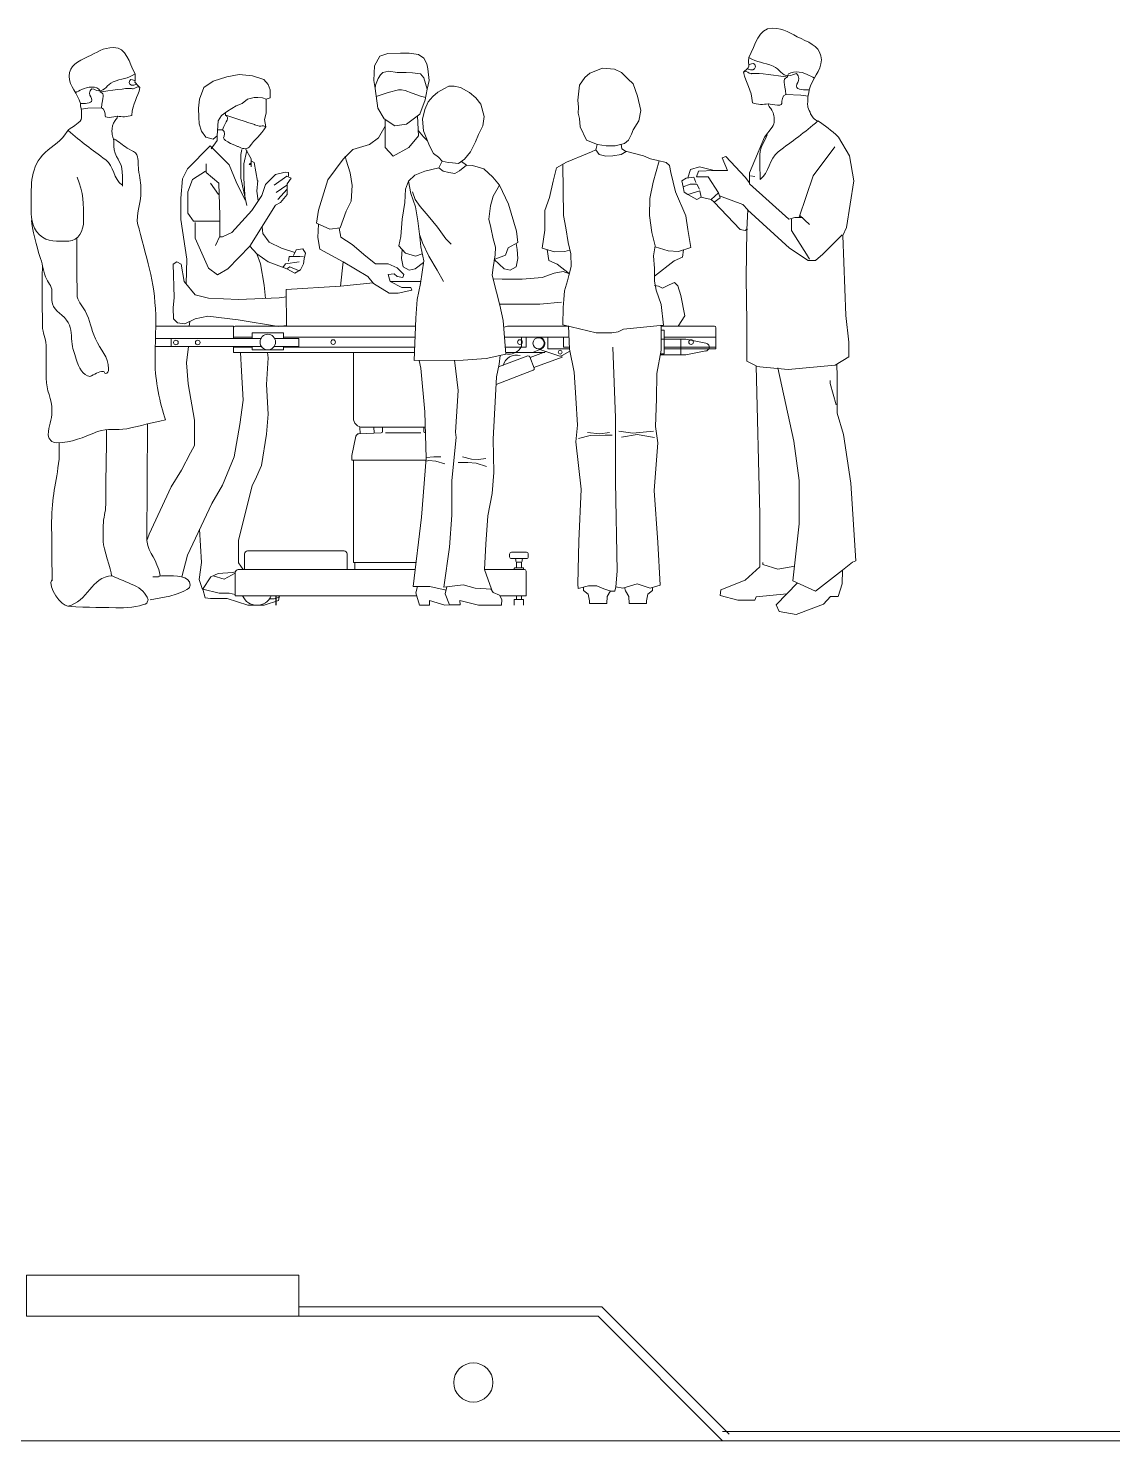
# Model space of a CAD drawing. Header units: metres. Extents: x 250.9 to 296.3, y -151.6 to -124.3.
# Drawn here: x 282.42 to 285.927, y -144.785 to -140.247 of the extents above; entities that cross this region are included whole.
import ezdxf

# ---------------------------------------------------------------- set-up
doc = ezdxf.new("R2010")
doc.units = ezdxf.units.M
doc.header["$MEASUREMENT"] = 0
doc.layers.add('A. muebles', color=152, linetype='Continuous', lineweight=15)
doc.layers.add('VISTAS LEJANAS', color=133, linetype='Continuous')

# ---------------------------------------------------------------- blocks, each defined once
blk = doc.blocks.new('CIRUJANO')
at = {"lineweight": 0}
for p, q in [((-0.0331, 1.6705), (0.0156, 1.6692)), ((0.0156, 1.6692), (0.0388, 1.6658))]:
    blk.add_line(p, q, dxfattribs=at)
at = {"linetype": 'Continuous'}
for points in [[(0.022, 1.2759), (-0.0042, 1.2759), (-0.0232, 1.27), (-0.1491, 1.384), (-0.1491, 1.4196), (-0.1016, 1.5337), (-0.0764, 1.5663)], [(0.136, 1.5337), (0.136, 1.5337), (0.136, 1.5337), (0.136, 1.5337), (0.1716, 1.4743), (0.1859, 1.3935), (0.1621, 1.2438), (0.1503, 1.2177), (0.1598, 0.9611), (0.1693, 0.8755), (0.1693, 0.828), (0.1252, 0.8016), (-0.0256, 0.7876), (-0.1277, 0.7971)], [(0.1241, 1.5028), (0.0552, 1.4101), (0.0101, 1.2771)], [(-0.2489, 1.3555), (-0.2822, 1.4066), (-0.3202, 1.4066), (-0.3131, 1.4244), (-0.2632, 1.4268), (-0.2204, 1.4268), (-0.237, 1.4672), (-0.2251, 1.4719), (-0.1634, 1.4054), (-0.1491, 1.3876)], [(-0.1467, 1.4101), (-0.1325, 1.4078)], [(-0.3218, 1.3883), (-0.3281, 1.405), (-0.3533, 1.4022), (-0.3671, 1.3931), (-0.3623, 1.374), (-0.36, 1.3574), (-0.3477, 1.3498), (-0.3184, 1.3336), (-0.3053, 1.3408), (-0.3092, 1.3617), (-0.3477, 1.3498)], [(-0.3101, 1.3669), (-0.319, 1.3824), (-0.3407, 1.3824), (-0.3623, 1.374)], [(-0.2727, 1.3341), (-0.3057, 1.3406)], [(-0.2489, 1.3555), (-0.2442, 1.3389), (-0.2632, 1.3246), (-0.2727, 1.3341), (-0.2489, 1.3555)], [(-0.2632, 1.3246), (-0.18, 1.2367), (-0.1634, 1.2343), (-0.1562, 1.2391)], [(-0.246, 1.3452), (-0.1705, 1.3175), (-0.1551, 1.3009), (-0.158, 1.2367), (-0.1607, 1.0823), (-0.1585, 0.9397), (-0.1585, 0.8138), (-0.1277, 0.7995), (-0.1159, 0.3219), (-0.1159, 0.1654), (-0.1159, 0.1536), (-0.1634, 0.1108), (-0.2418, 0.0799), (-0.2442, 0.0609), (-0.1871, 0.0466), (-0.1325, 0.0466), (-0.1281, 0.0575)], [(-0.1562, 1.3009), (-0.0208, 1.1773), (0.0386, 1.1381), (0.0623, 1.1381), (0.0861, 1.1583), (0.1479, 1.2201)], [(0.0125, 1.2818), (0.0433, 1.2533)], [(-0.0149, 1.27), (-0.0149, 1.2343), (0.0338, 1.1583), (0.0433, 1.1416)], [(-0.0588, 0.7924), (-0.0066, 0.5572), (0.0101, 0.4312), (0.0101, 0.2912), (-0.0103, 0.1088), (0.0623, 0.0752)], [(0.1313, 0.8052), (0.1324, 0.7639), (0.1324, 0.6475), (0.1526, 0.5785), (0.1764, 0.4217), (0.1918, 0.1726), (0.1818, 0.1687), (0.1497, 0.1426)], [(0.1289, 0.6736), (0.1099, 0.7425), (0.1099, 0.752)], [(-0.0035, 0.1554), (-0.0588, 0.1464), (-0.1063, 0.1607), (-0.1063, 0.1678)], [(0.1112, 0.0585), (0.1349, 0.0585), (0.148, 0.0989), (0.1497, 0.1426), (0.0623, 0.0752)], [(0.0048, 0.1018), (-0.0642, 0.0309), (-0.0546, 0.0095), (0, 0), (0.0879, 0.0333), (0.1112, 0.0585)], [(-0.0297, 0.0663), (-0.1281, 0.0575)]]:
    blk.add_lwpolyline(points, dxfattribs=at)
blk.add_lwpolyline([(-0.348, 1.4028), (-0.3389, 1.43), (-0.3097, 1.4384), (-0.2632, 1.4268)])
at = {"lineweight": 0}
for points, knots in [([(0.0163, 1.8504), (-0.0185, 1.8657), (-0.0375, 1.8838), (-0.0756, 1.8838), (-0.0756, 1.8838), (-0.1225, 1.8838), (-0.1294, 1.8309), (-0.1517, 1.79)], [0.2, 0.2, 0.2, 0.2, 0.3, 0.3, 0.3, 0.3, 0.4, 0.4, 0.4, 0.4]), ([(0.0419, 1.6854), (0.0507, 1.7221), (0.0813, 1.745), (0.0813, 1.7826), (0.0813, 1.7826), (0.0813, 1.8193), (0.0497, 1.8355), (0.0163, 1.8504)], [0, 0, 0, 0, 0.1, 0.1, 0.1, 0.1, 0.2, 0.2, 0.2, 0.2]), ([(-0.1517, 1.79), (-0.1525, 1.7833), (-0.1526, 1.7805), (-0.1526, 1.7753), (-0.1526, 1.7753), (-0.1526, 1.77), (-0.1512, 1.767), (-0.1512, 1.7616), (-0.1512, 1.7616), (-0.1512, 1.7571), (-0.1674, 1.745), (-0.1689, 1.7423)], [0, 0, 0, 0, 0.333333, 0.333333, 0.333333, 0.333333, 0.666667, 0.666667, 0.666667, 0.666667, 1, 1, 1, 1]), ([(-0.0737, 1.7622), (-0.0524, 1.7529), (-0.0468, 1.7306), (-0.0236, 1.7306), (-0.0236, 1.7306), (-0.0134, 1.7306), (-0.0087, 1.7362), (0.0015, 1.738)], [0.5, 0.5, 0.5, 0.5, 0.6, 0.6, 0.6, 0.6, 0.7, 0.7, 0.7, 0.7]), ([(0.0015, 1.738), (0.0052, 1.7334), (0.0089, 1.7287), (0.0089, 1.7223), (0.0089, 1.7223), (0.0089, 1.712), (0.0015, 1.7074), (0.0015, 1.6972), (0.0015, 1.6972), (0.0015, 1.6851), (0.0298, 1.6854), (0.0419, 1.6854)], [0.7, 0.7, 0.7, 0.7, 0.8, 0.8, 0.8, 0.8, 0.9, 0.9, 0.9, 0.9, 1, 1, 1, 1]), ([(0.0419, 1.6854), (0.0409, 1.6728), (0.0375, 1.6647), (0.0375, 1.6504), (0.0375, 1.6504), (0.0375, 1.6394), (0.0352, 1.6305), (0.0449, 1.6139), (0.0449, 1.6139), (0.0507, 1.5998), (0.0511, 1.5988), (0.0684, 1.5847)], [0, 0, 0, 0, 0.3333333, 0.3333333, 0.3333333, 0.3333333, 0.6666667, 0.6666667, 0.6666667, 0.6666667, 0.9757742, 0.9757742, 0.9757742, 0.9757742]), ([(-0.0901, 1.6413), (-0.0901, 1.6413), (-0.0457, 1.6302), (-0.0457, 1.6422), (-0.0457, 1.6422), (-0.0457, 1.6488), (-0.0454, 1.6685), (-0.0331, 1.6705)], [0.5, 0.5, 0.5, 0.5, 0.625, 0.625, 0.625, 0.625, 0.75, 0.75, 0.75, 0.75]), ([(-0.0813, 1.6257), (-0.0723, 1.6126), (-0.07, 1.6025), (-0.07, 1.5866), (-0.07, 1.5866), (-0.07, 1.5787), (-0.0708, 1.5741), (-0.0764, 1.5663)], [0.25, 0.25, 0.25, 0.25, 0.5, 0.5, 0.5, 0.5, 0.75, 0.75, 0.75, 0.75]), ([(-0.0928, 1.541), (-0.1001, 1.5199), (-0.1162, 1.5048), (-0.1162, 1.4785), (-0.1162, 1.4785), (-0.1162, 1.4611), (-0.1164, 1.451), (-0.1153, 1.398)], [0.4097258, 0.4097258, 0.4097258, 0.4097258, 0.6666667, 0.6666667, 0.6666667, 0.6666667, 1, 1, 1, 1])]:
    blk.add_open_spline(points, degree=3, knots=knots, dxfattribs=at)
for points in [[(-0.1517, 1.79), (-0.1253, 1.7724), (-0.103, 1.7752), (-0.0737, 1.7622)], [(-0.1302, 1.7601), (-0.1327, 1.7724), (-0.1377, 1.7734), (-0.1515, 1.7658)], [(-0.1446, 1.7377), (-0.1559, 1.7385), (-0.1532, 1.7483), (-0.169, 1.7424)], [(-0.169, 1.7424), (-0.1614, 1.7065), (-0.1429, 1.6883), (-0.14, 1.6438)], [(-0.157, 1.7537), (-0.1416, 1.7474), (-0.1335, 1.749), (-0.1302, 1.7601)], [(-0.1261, 1.7388), (-0.1357, 1.7388), (-0.1448, 1.7377), (-0.1446, 1.7377)], [(-0.028, 1.7268), (-0.028, 1.7268), (-0.1141, 1.7388), (-0.1261, 1.7388)], [(-0.0331, 1.6705), (-0.0356, 1.71), (-0.047, 1.7175), (-0.028, 1.7268)], [(-0.14, 1.6438), (-0.1244, 1.6382), (-0.1045, 1.638), (-0.0901, 1.6413)], [(-0.0901, 1.6413), (-0.0881, 1.6332), (-0.0847, 1.6308), (-0.0813, 1.6257)], [(0.0703, 1.5864), (0.0272, 1.548), (-0.011, 1.522), (-0.0579, 1.4863)], [(0.0703, 1.5864), (0.0924, 1.571), (0.1136, 1.5576), (0.136, 1.5333)], [(-0.0579, 1.4863), (-0.0863, 1.4645), (-0.0855, 1.419), (-0.1153, 1.398)]]:
    blk.add_open_spline(points, degree=3, dxfattribs=at)
blk.add_spline([(-0.028, 1.7268), (-0.0275, 1.7308), (0.0007, 1.7437), (0.036, 1.7351), (0.0598, 1.7237)], degree=3, dxfattribs=at)
blk = doc.blocks.new('medico v')
at = {"lineweight": 0}
for p, q in [((-0.1413, 0.6541), (-0.097, 0.6529)), ((-0.097, 0.6529), (-0.076, 0.6499))]:
    blk.add_line(p, q, dxfattribs=at)
for points, knots in [([(-0.0964, 0.8176), (-0.128, 0.8315), (-0.1453, 0.848), (-0.1799, 0.848), (-0.1799, 0.848), (-0.2225, 0.848), (-0.2289, 0.7999), (-0.2491, 0.7628)], [0.2, 0.2, 0.2, 0.2, 0.3, 0.3, 0.3, 0.3, 0.4, 0.4, 0.4, 0.4]), ([(-0.0732, 0.6677), (-0.0651, 0.701), (-0.0373, 0.7218), (-0.0373, 0.756), (-0.0373, 0.756), (-0.0373, 0.7893), (-0.066, 0.8041), (-0.0964, 0.8176)], [0, 0, 0, 0, 0.1, 0.1, 0.1, 0.1, 0.2, 0.2, 0.2, 0.2]), ([(-0.2491, 0.7628), (-0.2498, 0.7566), (-0.2499, 0.7541), (-0.2499, 0.7494), (-0.2499, 0.7494), (-0.2499, 0.7446), (-0.2487, 0.7418), (-0.2487, 0.737), (-0.2487, 0.737), (-0.2487, 0.7329), (-0.2633, 0.7218), (-0.2648, 0.7194)], [0, 0, 0, 0, 0.333333, 0.333333, 0.333333, 0.333333, 0.666667, 0.666667, 0.666667, 0.666667, 1, 1, 1, 1]), ([(-0.1782, 0.7374), (-0.1588, 0.729), (-0.1538, 0.7087), (-0.1327, 0.7087), (-0.1327, 0.7087), (-0.1234, 0.7087), (-0.1192, 0.7138), (-0.1099, 0.7155)], [0.5, 0.5, 0.5, 0.5, 0.6, 0.6, 0.6, 0.6, 0.7, 0.7, 0.7, 0.7]), ([(-0.1099, 0.7155), (-0.1065, 0.7113), (-0.1031, 0.7071), (-0.1031, 0.7012), (-0.1031, 0.7012), (-0.1031, 0.6919), (-0.1099, 0.6877), (-0.1099, 0.6784), (-0.1099, 0.6784), (-0.1099, 0.6674), (-0.0841, 0.6677), (-0.0732, 0.6677)], [0.7, 0.7, 0.7, 0.7, 0.8, 0.8, 0.8, 0.8, 0.9, 0.9, 0.9, 0.9, 1, 1, 1, 1]), ([(-0.1931, 0.6276), (-0.1931, 0.6276), (-0.1527, 0.6175), (-0.1527, 0.6284), (-0.1527, 0.6284), (-0.1527, 0.6344), (-0.1525, 0.6523), (-0.1413, 0.6541)], [0.5, 0.5, 0.5, 0.5, 0.625, 0.625, 0.625, 0.625, 0.75, 0.75, 0.75, 0.75]), ([(-0.0732, 0.6677), (-0.0741, 0.6562), (-0.0771, 0.6489), (-0.0771, 0.6358), (-0.0771, 0.6358), (-0.0771, 0.6258), (-0.0792, 0.6178), (-0.0722, 0.6107), (-0.0722, 0.6107), (-0.057, 0.5955), (-0.0443, 0.5927), (-0.0306, 0.5783)], [0, 0, 0, 0, 0.333333, 0.333333, 0.333333, 0.333333, 0.666667, 0.666667, 0.666667, 0.666667, 1, 1, 1, 1]), ([(-0.1851, 0.6133), (-0.1769, 0.6015), (-0.1748, 0.5922), (-0.1748, 0.5778), (-0.1748, 0.5778), (-0.1748, 0.5707), (-0.1756, 0.5665), (-0.1779, 0.5597)], [0.25, 0.25, 0.25, 0.25, 0.5, 0.5, 0.5, 0.5, 0.75, 0.75, 0.75, 0.75]), ([(-0.1811, 0.5515), (-0.1811, 0.5434), (-0.1811, 0.5387), (-0.1811, 0.5306), (-0.1811, 0.5306), (-0.1811, 0.4965), (-0.2081, 0.4812), (-0.2081, 0.4471), (-0.2081, 0.4471), (-0.2081, 0.4297), (-0.2084, 0.4196), (-0.2084, 0.4021)], [0, 0, 0, 0, 0.333333, 0.333333, 0.333333, 0.333333, 0.666667, 0.666667, 0.666667, 0.666667, 1, 1, 1, 1]), ([(0.0398, 0.5104), (0.0886, 0.4636), (0.0846, 0.4095), (0.0846, 0.3415), (0.0846, 0.3415), (0.0846, 0.3032), (0.0853, 0.2736), (0.0582, 0.2465), (0.0582, 0.2465), (0.0318, 0.2201), (0.0015, 0.2261), (-0.0361, 0.2261), (-0.0361, 0.2261), (-0.0678, 0.2261), (-0.0836, 0.2597), (-0.0836, 0.2914), (-0.0836, 0.2914), (-0.0836, 0.3461), (-0.0843, 0.3811), (-0.0625, 0.4312)], [0.1666667, 0.1666667, 0.1666667, 0.1666667, 0.3333333, 0.3333333, 0.3333333, 0.3333333, 0.5, 0.5, 0.5, 0.5, 0.6666667, 0.6666667, 0.6666667, 0.6666667, 0.8333333, 0.8333333, 0.8333333, 0.8333333, 1, 1, 1, 1]), ([(-0.2627, 0.265), (-0.2597, 0.2751), (-0.2559, 0.2805), (-0.2559, 0.2911), (-0.2559, 0.2911), (-0.2559, 0.3287), (-0.2679, 0.3494), (-0.2679, 0.3871), (-0.2679, 0.3871), (-0.2679, 0.414), (-0.2635, 0.4288), (-0.2603, 0.4558)], [0, 0, 0, 0, 0.1428571, 0.1428571, 0.1428571, 0.1428572, 0.2857143, 0.2857143, 0.2857143, 0.2857143, 0.4285714, 0.4285714, 0.4285714, 0.4285714]), ([(-0.2613, 0.2687), (-0.2902, 0.1518), (-0.3156, 0.0863), (-0.3156, -0.0336), (-0.3156, -0.0336), (-0.3156, -0.085), (-0.3132, -0.1133), (-0.3132, -0.1647), (-0.3132, -0.1647), (-0.3132, -0.2196), (-0.3294, -0.2957), (-0.3464, -0.3486)], [0, 0, 0, 0, 0.333333, 0.333333, 0.333333, 0.333333, 0.666667, 0.666667, 0.666667, 0.666667, 1, 1, 1, 1]), ([(-0.0615, 0.2366), (-0.0615, 0.1693), (-0.0626, 0.1227), (-0.0626, 0.0554), (-0.0626, 0.0554), (-0.0626, 0.0323), (-0.078, 0.0217), (-0.0886, 0.0016)], [0, 0, 0, 0, 0.1428571, 0.1428571, 0.1428571, 0.1428572, 0.2857143, 0.2857143, 0.2857143, 0.2857143]), ([(0.0484, 0.1475), (0.0511, 0.0819), (0.0486, 0.0187), (0.0486, -0.0462), (0.0486, -0.0462), (0.0486, -0.071), (0.0368, -0.084), (0.0368, -0.1088), (0.0368, -0.1088), (0.0368, -0.1501), (0.0368, -0.1732), (0.0368, -0.2145), (0.0368, -0.2145), (0.0368, -0.2564), (0.0179, -0.2783), (0.0179, -0.3202), (0.0179, -0.3202), (0.0179, -0.3503), (0.0297, -0.3669), (0.0297, -0.397), (0.0297, -0.397), (0.0297, -0.4106), (0.0173, -0.4218), (0.0037, -0.4218), (0.0037, -0.4218), (-0.0494, -0.4218), (-0.0789, -0.4047), (-0.1285, -0.3863)], [0, 0, 0, 0, 0.1111111, 0.1111111, 0.1111111, 0.1111111, 0.2222222, 0.2222222, 0.2222222, 0.2222222, 0.3333333, 0.3333333, 0.3333333, 0.3333333, 0.4444444, 0.4444444, 0.4444444, 0.4444444, 0.5555556, 0.5555556, 0.5555556, 0.5555556, 0.6666667, 0.6666667, 0.6666667, 0.6666667, 0.7777778, 0.7777778, 0.7777778, 0.7777778]), ([(0.0384, 0.1109), (0.0319, 0.0922), (0.0179, 0.084), (0.0179, 0.0642), (0.0179, 0.0642), (0.0179, 0.0527), (0.0179, 0.0462), (0.0179, 0.0348), (0.0179, 0.0348), (0.0179, 0.0044), (-0.0109, -0.0033), (-0.0291, -0.0276)], [0.25, 0.25, 0.25, 0.25, 0.375, 0.375, 0.375, 0.375, 0.5, 0.5, 0.5, 0.5, 0.625, 0.625, 0.625, 0.625]), ([(-0.1217, -0.0881), (-0.1382, -0.1253), (-0.1642, -0.1436), (-0.1642, -0.1844), (-0.1642, -0.1844), (-0.1642, -0.1915), (-0.1606, -0.1997), (-0.1536, -0.1997), (-0.1536, -0.1997), (-0.15, -0.1997), (-0.1512, -0.1926), (-0.1477, -0.1926), (-0.1477, -0.1926), (-0.1293, -0.1926), (-0.1205, -0.2033), (-0.1028, -0.2092)], [0.4285714, 0.4285714, 0.4285714, 0.4285714, 0.5714286, 0.5714286, 0.5714286, 0.5714286, 0.7142857, 0.7142857, 0.7142857, 0.7142857, 0.8571429, 0.8571429, 0.8571429, 0.8571429, 1, 1, 1, 1]), ([(-0.1571, -0.3802), (-0.1571, -0.4884), (-0.1549, -0.5096), (-0.1549, -0.6204), (-0.1549, -0.6204), (-0.1549, -0.6468), (-0.1469, -0.6613), (-0.1469, -0.6877), (-0.1469, -0.6877), (-0.1469, -0.7075), (-0.1469, -0.7194), (-0.1469, -0.7391), (-0.1469, -0.7391), (-0.1469, -0.7622), (-0.1717, -0.829), (-0.1735, -0.8496)], [0, 0, 0, 0, 0.25, 0.25, 0.25, 0.25, 0.5, 0.5, 0.5, 0.5, 0.75, 0.75, 0.75, 0.75, 1, 1, 1, 1]), ([(-0.0047, -0.4746), (0.0039, -0.5524), (0.019, -0.5966), (0.019, -0.6752), (0.019, -0.6752), (0.019, -0.7457), (0.0177, -0.795), (0.0177, -0.8656)], [0, 0, 0, 0, 0.5, 0.5, 0.5, 0.5, 1, 1, 1, 1]), ([(-0.3062, -0.8528), (-0.3494, -0.8534), (-0.303, -0.8498), (-0.3459, -0.8498), (-0.3459, -0.8498), (-0.3789, -0.8498), (-0.4257, -0.8465), (-0.4257, -0.8795), (-0.4257, -0.8795), (-0.4257, -0.8894), (-0.4211, -0.896), (-0.361, -0.9153)], [0, 0, 0, 0, 0.333333, 0.333333, 0.333333, 0.333333, 0.666667, 0.666667, 0.666667, 0.666667, 1, 1, 1, 1]), ([(-0.0327, -0.947), (-0.1047, -0.9518), (-0.143, -0.9518), (-0.2116, -0.9518), (-0.2116, -0.9518), (-0.2466, -0.9518), (-0.2888, -0.9419), (-0.288, -0.934), (-0.288, -0.934), (-0.2912, -0.9309), (-0.2907, -0.9264), (-0.2907, -0.9264)], [0, 0, 0, 0, 0.25, 0.25, 0.25, 0.25, 0.5, 0.5, 0.5, 0.5, 0.5043705, 0.5043705, 0.5043705, 0.5043705])]:
    blk.add_open_spline(points, degree=3, knots=knots, dxfattribs=at)
for points in [[(-0.2539, 0.7297), (-0.2399, 0.724), (-0.2325, 0.7255), (-0.2296, 0.7355)], [(-0.2491, 0.7628), (-0.2251, 0.7467), (-0.2048, 0.7493), (-0.1782, 0.7374)], [(-0.2296, 0.7355), (-0.2318, 0.7467), (-0.2364, 0.7477), (-0.2489, 0.7407)], [(-0.2426, 0.7152), (-0.2529, 0.7159), (-0.2505, 0.7248), (-0.2648, 0.7195)], [(-0.2648, 0.7195), (-0.2579, 0.6868), (-0.2411, 0.6703), (-0.2385, 0.6298)], [(-0.2258, 0.7162), (-0.2345, 0.7162), (-0.2429, 0.7152), (-0.2426, 0.7152)], [(-0.1367, 0.7053), (-0.1367, 0.7053), (-0.2149, 0.7162), (-0.2258, 0.7162)], [(-0.1413, 0.6541), (-0.1436, 0.69), (-0.1539, 0.6968), (-0.1367, 0.7053)], [(-0.2385, 0.6298), (-0.2243, 0.6247), (-0.2062, 0.6246), (-0.1931, 0.6276)], [(-0.1927, 0.6259), (-0.1913, 0.6202), (-0.1883, 0.618), (-0.1851, 0.6133)], [(-0.2297, 0.5212), (-0.2128, 0.5315), (-0.203, 0.54), (-0.1872, 0.5517)], [(-0.1872, 0.5517), (-0.1839, 0.5528), (-0.1818, 0.5536), (-0.1793, 0.5547)], [(-0.1779, 0.5597), (-0.1791, 0.5561), (-0.1793, 0.5525), (-0.1811, 0.551)], [(-0.0339, 0.5815), (-0.0749, 0.5445), (-0.1107, 0.5203), (-0.1549, 0.4866)], [(-0.0306, 0.5783), (-0.0135, 0.5459), (0.014, 0.5348), (0.0398, 0.5104)], [(-0.2603, 0.4558), (-0.2581, 0.474), (-0.2619, 0.4857), (-0.2548, 0.5026)], [(-0.2548, 0.5026), (-0.2505, 0.5136), (-0.2398, 0.5149), (-0.2297, 0.5212)], [(-0.1549, 0.4866), (-0.1806, 0.4668), (-0.1799, 0.4255), (-0.207, 0.4064)], [(0.0839, 0.2922), (0.0822, 0.2717), (0.065, 0.1994), (0.058, 0.18)], [(0.058, 0.18), (0.0482, 0.1534), (0.0475, 0.1373), (0.0384, 0.1109)], [(-0.0886, 0.0016), (-0.1063, -0.0309), (-0.1069, -0.0539), (-0.1217, -0.0881)], [(-0.0291, -0.0276), (-0.0457, -0.0498), (-0.0429, -0.0694), (-0.0459, -0.0971)], [(-0.0459, -0.0971), (-0.0482, -0.1196), (-0.0529, -0.1317), (-0.0599, -0.1532)], [(-0.0599, -0.1532), (-0.0692, -0.1812), (-0.0809, -0.2064), (-0.1043, -0.2087)], [(-0.223, -0.3769), (-0.2708, -0.3669), (-0.2974, -0.358), (-0.3464, -0.3486)], [(-0.2887, -0.3614), (-0.2887, -0.3614), (-0.2872, -0.7381), (-0.2872, -0.7381)], [(-0.1285, -0.3863), (-0.1628, -0.3739), (-0.187, -0.384), (-0.223, -0.3769)], [(-0.0048, -0.4216), (-0.0048, -0.4216), (-0.0047, -0.4746), (-0.0047, -0.4746)], [(-0.2869, -0.7363), (-0.2935, -0.7818), (-0.319, -0.7933), (-0.3295, -0.8483)], [(-0.1753, -0.8495), (-0.2205, -0.8722), (-0.2784, -0.882), (-0.2907, -0.9264)], [(-0.0327, -0.947), (-0.0981, -0.9327), (-0.108, -0.8522), (-0.1753, -0.8495)], [(-0.0327, -0.947), (-0.0136, -0.9467), (0.0343, -0.8862), (0.0177, -0.8602)], [(-0.361, -0.9153), (-0.361, -0.9153), (-0.2978, -0.9264), (-0.2978, -0.9264)]]:
    blk.add_open_spline(points, degree=3, dxfattribs=at)
blk.add_spline([(-0.1367, 0.7053), (-0.1363, 0.709), (-0.1105, 0.7207), (-0.0785, 0.7128), (-0.0568, 0.7025)], degree=3, dxfattribs=at)
blk = doc.blocks.new('cirujana operando')
for p, q in [((0.0461, 1.4056), (0.0569, 1.4263)), ((0.1347, 1.4136), (0.119, 1.426)), ((-0.039, 1.3285), (-0.0303, 1.3031)), ((0.2205, 1.314), (0.2407, 1.3493)), ((-0.0303, 1.3031), (-0.0144, 1.2816)), ((-0.0144, 1.2816), (0.0114, 1.2513)), ((0.2066, 1.24), (0.2123, 1.2837)), ((0.2123, 1.2837), (0.2205, 1.314)), ((0.0114, 1.2513), (0.0419, 1.2143)), ((0.2129, 1.2135), (0.2066, 1.24)), ((-0.0148, 1.1892), (-0.0059, 1.1642)), ((0.0419, 1.2143), (0.0689, 1.177)), ((0.2204, 1.177), (0.2129, 1.2135)), ((-0.0059, 1.1642), (0.0137, 1.1218)), ((0.0689, 1.177), (0.0861, 1.1601)), ((0.0137, 1.1218), (0.0411, 1.0763)), ((0.0411, 1.0763), (0.0606, 1.0399)), ((0.0798, 0.0008), (0.1146, 0.0008))]:
    blk.add_line(p, q)
blk.add_lwpolyline([(0.0229, 1.4636), (0.029, 1.4516), (0.0447, 1.4397), (0.0569, 1.4263), (0.0765, 1.4229), (0.0896, 1.4217), (0.1091, 1.4197), (0.1285, 1.433), (0.1475, 1.4563), (0.1642, 1.4891), (0.1735, 1.5122), (0.1879, 1.5401), (0.1913, 1.5699), (0.1811, 1.6102), (0.1653, 1.6306), (0.1446, 1.6475), (0.1153, 1.6632), (0.0957, 1.6681), (0.0777, 1.6674), (0.0622, 1.6588), (0.0428, 1.6479), (0.0273, 1.6343), (0.0115, 1.6171), (0.0011, 1.5929), (-0.0061, 1.5613), (-0.0033, 1.5237), (0.0055, 1.5032), (0.0142, 1.4816)], close=True)
for points in [[(0.2944, 1.1621), (0.2979, 1.1433), (0.2999, 1.1135), (0.2943, 1.087), (0.2755, 1.0766), (0.2564, 1.0807), (0.2242, 1.1106), (0.2598, 1.1246), (0.2686, 1.1487), (0.3003, 1.1651), (0.2959, 1.2023), (0.2697, 1.2888), (0.2407, 1.3493), (0.2407, 1.3493), (0.2199, 1.3757), (0.1906, 1.402), (0.1539, 1.4127), (0.1347, 1.4136), (0.1129, 1.3953), (0.0974, 1.3866), (0.0778, 1.3903), (0.0597, 1.3948), (0.0461, 1.4056), (0.0015, 1.3942), (-0.031, 1.3818), (-0.0514, 1.3625), (-0.0439, 1.3225), (-0.0286, 1.28), (-0.0219, 1.2351), (-0.0146, 1.1833), (-0.0119, 1.1511), (-0.0023, 1.106), (-0.0131, 1.0332), (-0.0237, 0.9824), (-0.0277, 0.9227), (-0.0329, 0.7867), (0.1245, 0.7876), (0.1977, 0.7925), (0.2612, 0.8067), (0.253, 0.9147), (0.2419, 0.9643), (0.2316, 1.0054), (0.2179, 1.061), (0.2202, 1.0851), (0.2269, 1.1253), (0.2281, 1.1505), (0.2204, 1.177)], [(-0.0514, 1.3625), (-0.0615, 1.3369), (-0.0628, 1.2944), (-0.0719, 1.2409), (-0.0763, 1.1852), (-0.0821, 1.155), (-0.0821, 1.155), (-0.0613, 1.1316), (-0.029, 1.122), (-0.0071, 1.1285)], [(-0.0717, 1.1433), (-0.0737, 1.1135), (-0.0681, 1.087), (-0.0494, 1.0766), (-0.0302, 1.0807), (-0.0031, 1.1008)], [(-0.0168, 0.7868), (-0.0123, 0.7617), (0.001, 0.6215), (0.0055, 0.4723), (-0.0101, 0.283), (-0.0369, 0.0603), (0.0166, 0.0603), (0.0692, 0.0482)], [(0.0969, 0.7875), (0.1082, 0.6898), (0.1, 0.5557), (0.1014, 0.5391), (0.088, 0.401), (0.088, 0.2897), (0.0808, 0.1862), (0.0617, 0.0576), (0.1247, 0.0658), (0.163, 0.0549), (0.2151, 0.0521), (0.1932, 0.1151), (0.1972, 0.1962), (0.2039, 0.2875), (0.2178, 0.3586), (0.2233, 0.427), (0.2206, 0.5338), (0.2315, 0.7335), (0.2315, 0.7335), (0.2397, 0.7746), (0.2397, 0.7746), (0.2427, 0.8026)], [(0.0652, 0.4538), (0.0362, 0.4627), (0.0139, 0.4649), (0.005, 0.4627)], [(0.0523, 0.4767), (0.03, 0.4767), (0.0055, 0.4745)], [(0.1994, 0.4456), (0.166, 0.4567), (0.1393, 0.4589), (0.108, 0.4589)], [(0.197, 0.4717), (0.1731, 0.4678), (0.1511, 0.4688), (0.1221, 0.4767)], [(-0.0225, 0.0601), (-0.0278, 0.04), (-0.0156, 0), (0.0156, 0), (0.0162, 0.0151), (0.0656, 0), (0.0798, 0.0008), (0.0665, 0.0368), (0.0718, 0.0596)], [(0.1146, 0.0008), (0.1138, 0.0151), (0.1734, 0), (0.2476, 0), (0.2487, 0.0183), (0.2413, 0.032), (0.2201, 0.0405), (0.2134, 0.0522)]]:
    blk.add_lwpolyline(points)
blk = doc.blocks.new('A$C1C6A0240')
blk.add_line((0.3813, 1.0602), (0.3915, 0.9738))
for points in [[(0.2674, 1.6798), (0.2716, 1.7077), (0.2693, 1.7604), (0.2509, 1.7942), (0.2222, 1.8038), (0.1767, 1.8053), (0.1464, 1.8053), (0.113, 1.8006), (0.094, 1.7873), (0.0825, 1.7672), (0.0796, 1.7499), (0.0739, 1.7081), (0.0811, 1.6764), (0.094, 1.7168), (0.1056, 1.7312), (0.1344, 1.7355), (0.156, 1.7369), (0.1892, 1.7369), (0.218, 1.7412), (0.2399, 1.7363), (0.2483, 1.7283), (0.257, 1.7153), (0.266, 1.6912)], [(0.0813, 1.677), (0.0885, 1.6384), (0.1077, 1.5873), (0.1556, 1.5522), (0.1972, 1.5458), (0.2355, 1.5714), (0.2579, 1.6097), (0.2674, 1.6798), (0.266, 1.6912)], [(0.2636, 1.6508), (0.2203, 1.6654), (0.1842, 1.6744), (0.1735, 1.6743), (0.1607, 1.6725), (0.1357, 1.6627), (0.1054, 1.6514), (0.0868, 1.6476)], [(0.1156, 1.5805), (0.1121, 1.5107), (0.147, 1.4687), (0.203, 1.4373), (0.231, 1.4687), (0.231, 1.5683)], [(0.1121, 1.5281), (0.0946, 1.5072), (0.08, 1.4926)], [(0.231, 1.5444), (0.2554, 1.5037), (0.2869, 1.4792), (0.3464, 1.4618), (0.3813, 1.4268), (0.4366, 1.3527), (0.4691, 1.2454), (0.4772, 1.1988), (0.4285, 1.1766), (0.3918, 1.1824), (0.3708, 1.2418), (0.3533, 1.2767), (0.3499, 1.3326), (0.3568, 1.378), (0.3708, 1.4234), (0.3743, 1.4373)], [(0.4701, 1.1956), (0.4722, 1.1475), (0.4652, 1.1056), (0.3813, 1.0602), (0.2939, 1.0078), (0.2729, 0.9834), (0.217, 0.9485), (0.1855, 0.9485), (0.1365, 0.9589), (0.14, 0.9694), (0.1715, 0.9694), (0.2135, 0.9904), (0.2205, 1.0148), (0.1995, 1.0183), (0.189, 1.0078), (0.168, 1.0043), (0.1645, 1.0148), (0.189, 1.0392), (0.2205, 1.0532), (0.2659, 1.0532), (0.2659, 1.0532), (0.2659, 1.0532), (0.3009, 1.0811), (0.3498, 1.123), (0.3896, 1.1487), (0.3963, 1.1811)]]:
    blk.add_lwpolyline(points)
blk = doc.blocks.new('ll')
at = {"lineweight": 0}
blk.add_line((722.9415, 612.3528), (722.9251, 612.3524), dxfattribs=at)
for p, q in [((723.0514, 612.1557), (723.0543, 612.1898)), ((723.056, 612.1244), (723.0514, 612.1557))]:
    blk.add_line(p, q)
for points in [[(722.9853, 612.4291), (723.0045, 612.4369), (723.0215, 612.4514), (723.0428, 612.4565), (723.0547, 612.4565), (723.0701, 612.4548), (723.0811, 612.4505), (723.0939, 612.4556), (723.0948, 612.4812), (723.088, 612.4982), (723.0735, 612.5143), (723.0377, 612.5254), (722.9951, 612.5305), (722.9551, 612.5228), (722.9116, 612.5092), (722.881, 612.4888), (722.8673, 612.4514), (722.8639, 612.4216), (722.8648, 612.3935), (722.8665, 612.3722), (722.8733, 612.3476), (722.8878, 612.3288), (722.9108, 612.322), (722.9238, 612.3329), (722.9269, 612.3816), (722.9269, 612.3816), (722.938, 612.3986), (722.9576, 612.4122), (722.9853, 612.4291)], [(723.0139, 612.1264), (722.9849, 612.1856), (722.9623, 612.2397), (722.9018, 612.3014), (722.8291, 612.227), (722.813, 612.1948), (722.8073, 612.1328), (722.8073, 612.0638), (722.8265, 611.9366), (722.8247, 611.8576)], [(723.0795, 611.8109), (723.0755, 611.8531), (723.0755, 611.8531), (723.0634, 611.9214), (723.0519, 611.9536), (723.029, 611.9788), (722.9578, 611.9053), (722.9256, 611.887), (722.8957, 611.9076), (722.8532, 612.0041), (722.8532, 612.0547)], [(723.0681, 612.0409), (723.0709, 612.0188), (723.0912, 611.9914)], [(723.1305, 611.9717), (723.1737, 611.9582)], [(723.1484, 611.9053), (723.0875, 611.9288), (723.0519, 611.9536)], [(722.8511, 611.4198), (722.8308, 611.5363), (722.8254, 611.6041), (722.8314, 611.6566)], [(722.9783, 611.3017), (722.997, 611.4061), (723.0077, 611.4838), (723.0024, 611.5774), (722.999, 611.6366)], [(723.0883, 611.439), (723.0828, 611.5346), (723.0881, 611.6203), (723.0862, 611.6366)], [(722.8677, 611.0689), (722.8737, 610.9618), (722.8657, 610.9082), (722.8764, 610.8761), (722.9032, 610.9163), (722.9273, 610.927), (722.9729, 610.9297), (722.982, 610.9327)]]:
    blk.add_lwpolyline(points)
at = {"linetype": 'Continuous'}
for points in [[(723.0818, 612.4508), (723.0818, 612.4062), (723.0761, 612.3855), (723.0799, 612.3616)], [(722.9238, 612.3329), (722.9244, 612.3178), (722.9043, 612.2913)], [(723.0032, 612.2888), (723.0003, 612.2729), (723.0003, 612.1971), (723.0198, 612.1098)], [(723.0195, 612.2857), (723.0094, 612.243), (723.0094, 612.1971), (723.0139, 612.1264)], [(723.0146, 612.2917), (723.0336, 612.2591), (723.0336, 612.2339)], [(722.8888, 612.243), (722.8888, 612.2155), (722.929, 612.181), (722.9331, 612.0776), (722.9331, 612.011), (722.9187, 611.9811)], [(723.0313, 612.2454), (723.0267, 612.2408), (723.0336, 612.2408)], [(723.0336, 612.2523), (723.0428, 612.2476), (723.0541, 612.1878)], [(722.8865, 612.2201), (722.8452, 612.1925), (722.8302, 612.1534), (722.8302, 612.0845), (722.8475, 612.0593), (722.9302, 612.0593)], [(723.153, 612.2155), (723.153, 612.2155), (723.1424, 612.2161), (723.1117, 612.2086), (723.0795, 612.1764), (723.0671, 612.1414)], [(723.127, 612.1194), (723.149, 612.1443), (723.149, 612.1787), (723.1622, 612.1971), (723.1484, 612.204), (723.1071, 612.1741)], [(723.153, 612.2155), (723.153, 612.204)], [(722.9279, 612.1443), (722.9026, 612.181)], [(723.0671, 612.1414), (723.0359, 612.0937), (722.9715, 612.0225), (722.9417, 612.0087), (722.9319, 612.0087)], [(723.1484, 612.1741), (723.114, 612.1512)], [(723.149, 612.1615), (723.1186, 612.1282)], [(723.127, 612.1194), (723.127, 612.1194), (723.127, 612.1194), (723.127, 612.1194), (723.1119, 612.1102), (723.029, 611.9788), (723.029, 611.9788)], [(723.1305, 611.9717), (723.0912, 611.9914)], [(723.1691, 611.949), (723.1783, 611.9673), (723.199, 611.9697), (723.2082, 611.9559), (723.2036, 611.9375), (723.2013, 611.9214), (723.1921, 611.903), (723.1737, 611.8915), (723.1484, 611.9053), (723.1576, 611.9122), (723.1852, 611.9007)], [(723.1875, 611.9283), (723.1439, 611.9216), (723.1345, 611.9096)], [(723.153, 611.9306), (723.1553, 611.9455), (723.1898, 611.9455), (723.2013, 611.9444)], [(722.8511, 611.4198), (722.8509, 611.3378), (722.8382, 611.3142), (722.8094, 611.2589), (722.7763, 611.2057), (722.7053, 611.0534), (722.6982, 611.0325)], [(723.0825, 611.3746), (723.0666, 611.2742), (723.0459, 611.2282), (723.0367, 611.2098), (722.993, 611.0329), (722.993, 610.9617), (723.0075, 610.94)], [(722.8102, 610.9166), (722.8282, 610.9859), (722.9071, 611.1519), (722.9407, 611.2107), (722.9783, 611.3017)], [(722.9819, 610.9281), (722.9466, 610.9089), (722.9107, 610.9196)], [(723.0922, 610.8457), (723.1074, 610.8457), (723.1235, 610.8514), (723.1212, 610.8399), (723.0752, 610.825), (723.0224, 610.825), (722.9558, 610.8468), (722.9029, 610.8468), (722.8852, 610.8488), (722.8776, 610.8767), (722.8758, 610.8779)], [(722.8776, 610.8767), (722.9305, 610.8641), (722.9627, 610.8641), (722.9817, 610.8594)], [(723.1211, 610.855), (723.1247, 610.8514)]]:
    blk.add_lwpolyline(points, dxfattribs=at)
at = {"lineweight": 0}
for points in [[(722.9415, 612.3528), (722.9532, 612.3844), (722.9643, 612.3878), (722.9511, 612.4)], [(722.9511, 612.4), (722.9511, 612.4), (723.0343, 612.3721), (723.0441, 612.3692)], [(723.0441, 612.3692), (723.0441, 612.3692), (723.0516, 612.3668), (723.0589, 612.3638)], [(723.0589, 612.3638), (723.0683, 612.3616), (723.0685, 612.3703), (723.0799, 612.3616)], [(723.0799, 612.3616), (723.065, 612.3342), (723.0455, 612.3239), (723.0272, 612.2971)], [(723.0272, 612.2971), (723.0183, 612.2876), (723.002, 612.2923), (722.9911, 612.2985)]]:
    blk.add_open_spline(points, degree=3, dxfattribs=at)
for points, knots in [([(722.9511, 612.4), (722.951, 612.4013), (722.9508, 612.4038), (722.95, 612.4058), (722.9496, 612.4067)], [0, 0, 0, 0, 0.004069722, 0.007119289, 0.007119289, 0.007119289, 0.007119289]), ([(722.9911, 612.2985), (722.9911, 612.2985), (722.942, 612.317), (722.9449, 612.3268), (722.9449, 612.3268), (722.9465, 612.3321), (722.9511, 612.3482), (722.9415, 612.3528)], [0.5, 0.5, 0.5, 0.5, 0.625, 0.625, 0.625, 0.625, 0.75, 0.75, 0.75, 0.75])]:
    blk.add_open_spline(points, degree=3, knots=knots, dxfattribs=at)
at = {"layer": 'VISTAS LEJANAS'}
blk.add_line((723.1126, 610.855), (723.1126, 610.825), dxfattribs=at)
blk = doc.blocks.new('otra enfermera de atras')
for p, q in [((-0.0612, 1.6603), (-0.0446, 1.6853)), ((-0.0446, 1.6853), (-0.0281, 1.6991)), ((-0.0281, 1.6991), (0.0121, 1.7145)), ((0.0121, 1.7145), (0.0503, 1.7116)), ((0.0503, 1.7116), (0.073, 1.7007)), ((0.073, 1.7007), (0.0935, 1.6808)), ((0.0935, 1.6808), (0.1108, 1.6644)), ((-0.0671, 1.6118), (-0.0612, 1.6603)), ((0.1108, 1.6644), (0.1249, 1.6252)), ((-0.0651, 1.5895), (-0.0671, 1.6118)), ((-0.0658, 1.5706), (-0.0651, 1.5895)), ((0.1249, 1.6252), (0.1356, 1.5791)), ((-0.0617, 1.5535), (-0.0658, 1.5706)), ((-0.06, 1.5265), (-0.0617, 1.5535)), ((0.1294, 1.5453), (0.1109, 1.5171)), ((0.1356, 1.5791), (0.1294, 1.5453)), ((0.1109, 1.5171), (0.1053, 1.5034)), ((-0.1355, 1.395), (-0.103, 1.4125)), ((-0.103, 1.4125), (-0.0361, 1.4406)), ((-0.0095, 1.452), (0.0011, 1.4378)), ((0.0011, 1.4378), (0.0224, 1.4321)), ((0.0224, 1.4321), (0.0449, 1.4329)), ((0.0449, 1.4329), (0.0724, 1.4378)), ((0.0724, 1.4378), (0.0886, 1.4474)), ((0.1438, 1.4332), (0.1664, 1.4236)), ((0.1664, 1.4236), (0.1899, 1.4182)), ((0.1946, 1.4172), (0.1748, 1.3487)), ((0.1899, 1.4182), (0.217, 1.4119)), ((0.217, 1.4119), (0.2274, 1.4022)), ((-0.146, 1.3521), (-0.1355, 1.395)), ((-0.1128, 1.2416), (-0.1155, 1.4058)), ((0.2274, 1.4022), (0.2323, 1.3798)), ((0.2323, 1.3798), (0.2467, 1.3181)), ((-0.1577, 1.2993), (-0.146, 1.3521)), ((0.1748, 1.3487), (0.1639, 1.2962)), ((0.2467, 1.3181), (0.2795, 1.24)), ((-0.1727, 1.2573), (-0.1577, 1.2993)), ((0.1639, 1.2962), (0.1631, 1.2412)), ((-0.1727, 1.1944), (-0.1727, 1.2573)), ((-0.1054, 1.2022), (-0.1128, 1.2416)), ((0.1631, 1.2412), (0.1712, 1.1865)), ((0.2795, 1.24), (0.2869, 1.1964)), ((-0.1815, 1.1369), (-0.1727, 1.1944)), ((-0.0979, 1.1552), (-0.1054, 1.2022)), ((0.1712, 1.1865), (0.1809, 1.144)), ((0.2957, 1.1389), (0.2869, 1.1964)), ((-0.1423, 1.1243), (-0.1815, 1.1369)), ((-0.0893, 1.1184), (-0.0979, 1.1552)), ((0.1809, 1.144), (0.176, 1.1115)), ((0.1815, 1.1411), (0.2229, 1.1278)), ((0.2566, 1.1263), (0.2957, 1.1389)), ((-0.1607, 1.0966), (-0.1655, 1.1318)), ((-0.1335, 1.0851), (-0.1607, 1.0966)), ((-0.1087, 1.1258), (-0.1423, 1.1243)), ((-0.094, 1.1305), (-0.1087, 1.1258)), ((-0.0882, 1.0782), (-0.0893, 1.1184)), ((0.176, 1.1115), (0.1798, 1.0711)), ((0.1796, 1.0465), (0.2424, 1.0959)), ((0.2229, 1.1278), (0.2566, 1.1263)), ((0.2424, 1.0959), (0.2695, 1.1074)), ((0.2695, 1.1074), (0.2729, 1.1316)), ((-0.0943, 1.0542), (-0.1335, 1.0851)), ((-0.1004, 1.0316), (-0.0956, 1.0488)), ((-0.0956, 1.0488), (-0.0882, 1.0782)), ((0.1798, 1.0711), (0.1795, 1.0307)), ((-0.112, 0.9718), (-0.1095, 0.9991)), ((-0.1095, 0.9991), (-0.1004, 1.0316)), ((0.1795, 1.0307), (0.1845, 1.0015)), ((0.1845, 1.0015), (0.2002, 0.9555)), ((-0.1142, 0.9458), (-0.112, 0.9718)), ((0.2002, 0.9555), (0.2078, 0.8893)), ((-0.1152, 0.8904), (-0.1142, 0.9458)), ((-0.1152, 0.8904), (-0.0081, 0.8646)), ((-0.0374, 0.8719), (-0.0374, 0.8719)), ((-0.0081, 0.8646), (0.0087, 0.8644)), ((0.0087, 0.8644), (0.0425, 0.8651)), ((0.0425, 0.8651), (0.0625, 0.868)), ((0.0625, 0.868), (0.0794, 0.876)), ((0.0794, 0.876), (0.2078, 0.8893)), ((0.2012, 0.8876), (0.2012, 0.8876)), ((-0.0484, 0.0372), (-0.0484, 0.048)), ((0.086, 0.0354), (0.0829, 0.0461)), ((0.1724, 0.0372), (0.1724, 0.0465)), ((-0.0484, 0.0372), (-0.0338, 0.0253)), ((-0.0338, 0.0253), (-0.0299, 0.0038)), ((-0.0299, 0.0038), (-0.0297, -0.0051)), ((0.0265, -0.0051), (0.027, 0.0173)), ((0.027, 0.0173), (0.038, 0.0354)), ((0.097, 0.0173), (0.086, 0.0354)), ((0.0975, -0.0051), (0.097, 0.0173)), ((0.1539, 0.0038), (0.1537, -0.0051)), ((0.1578, 0.0253), (0.1539, 0.0038)), ((0.1724, 0.0372), (0.1578, 0.0253)), ((-0.0297, -0.0051), (0.0265, -0.0051)), ((0.1537, -0.0051), (0.0975, -0.0051))]:
    blk.add_line(p, q)
for points in [[(0.1053, 1.5034), (0.0958, 1.4838), (0.083, 1.4732), (0.0529, 1.4652), (0.0237, 1.4652), (-0.0042, 1.4692), (-0.0397, 1.4837), (-0.06, 1.5265)], [(-0.0047, 1.4694), (-0.0095, 1.452), (-0.0235, 1.4459), (-0.0361, 1.4406)], [(0.0726, 1.4704), (0.0741, 1.4559), (0.0861, 1.448), (0.1438, 1.4332)], [(-0.0971, 0.8866), (-0.0938, 0.8118), (-0.0783, 0.7379), (-0.0738, 0.6561), (-0.0682, 0.5678), (-0.0738, 0.5144), (-0.0567, 0.3623), (-0.0635, 0.1949), (-0.0669, 0.0571)], [(0.2012, 0.8876), (0.2003, 0.8086), (0.1872, 0.7342), (0.1853, 0.6524), (0.1826, 0.5639), (0.1899, 0.5107), (0.1777, 0.3582), (0.1899, 0.1911), (0.1978, 0.0534)], [(0.0459, 0.8184), (0.0545, 0.5912), (0.0545, 0.3855), (0.0588, 0.0984)], [(0.1757, 0.5485), (0.1094, 0.5418), (0.0652, 0.5492)], [(-0.0645, 0.5249), (-0.0269, 0.5352), (0.021, 0.536), (0.0438, 0.536)], [(-0.0358, 0.5441), (0.004, 0.5396), (0.035, 0.5441)], [(0.0733, 0.5293), (0.1234, 0.5382), (0.1794, 0.5279)], [(0.1978, 0.0534), (0.165, 0.0445), (0.1232, 0.0578), (0.0777, 0.0445), (0.0549, 0.0483), (0.0588, 0.0984)], [(0.0549, 0.0483), (0.052, 0.035), (0.0387, 0.035), (0.016, 0.0426), (-0.0059, 0.0521), (-0.0324, 0.0521), (-0.0656, 0.0436), (-0.0669, 0.0571)]]:
    blk.add_lwpolyline(points)

msp = doc.modelspace()

# ---------------------------------------------------------------- linework, layer by layer
at = {"layer": 'A. muebles'}
for p, q in [((282.8294, -141.2038), (283.0793, -141.2038)), ((283.0793, -141.2088), (283.0793, -141.2038)), ((283.0793, -141.2088), (283.0793, -141.2388)), ((283.0843, -141.2038), (283.6641, -141.2038)), ((283.5636, -141.2038), (283.5686, -141.2038)), ((284.1554, -141.2038), (283.9643, -141.2038)), ((284.4633, -141.2168), (284.4535, -141.2168)), ((284.6243, -141.2038), (284.4536, -141.2038)), ((284.4633, -141.2928), (284.4633, -141.2168)), ((284.6293, -141.2088), (284.6293, -141.2388)), ((282.8279, -141.2688), (283.0793, -141.2688)), ((282.8286, -141.2438), (283.0793, -141.2438)), ((282.8793, -141.2438), (282.8793, -141.2688)), ((283.0793, -141.2388), (283.1393, -141.2388)), ((283.0793, -141.2438), (283.0793, -141.2388)), ((283.1668, -141.2438), (283.0793, -141.2438)), ((283.0793, -141.2688), (283.1686, -141.2688)), ((283.0793, -141.2888), (283.0793, -141.2688)), ((283.2393, -141.2248), (283.1393, -141.2248)), ((283.1393, -141.2248), (283.1393, -141.2438)), ((283.1393, -141.2688), (283.1393, -141.2798)), ((283.21, -141.2688), (283.2893, -141.2688)), ((283.2117, -141.2438), (283.2893, -141.2438)), ((283.2393, -141.2438), (283.2393, -141.2248)), ((283.2393, -141.2388), (283.6627, -141.2388)), ((283.2393, -141.2798), (283.2393, -141.2688)), ((283.2893, -141.2688), (283.2893, -141.2438)), ((283.9498, -141.2388), (284.0593, -141.2388)), ((284.0043, -141.2694), (284.0043, -141.2388)), ((284.0193, -141.2708), (284.0193, -141.2388)), ((284.0593, -141.2388), (284.1569, -141.2388)), ((284.0893, -141.2768), (284.0893, -141.2388)), ((284.1393, -141.2388), (284.1393, -141.2708)), ((284.4633, -141.2458), (284.4532, -141.2458)), ((284.4633, -141.2388), (284.6293, -141.2388)), ((284.4633, -141.2458), (284.5163, -141.2458)), ((284.5163, -141.2458), (284.5163, -141.2768)), ((284.5163, -141.2458), (284.5323, -141.2458)), ((284.5323, -141.2458), (284.5967, -141.258)), ((284.6293, -141.2388), (284.6293, -141.2768)), ((283.0793, -141.2708), (283.1393, -141.2708)), ((283.4643, -141.2888), (283.0793, -141.2888)), ((283.1393, -141.2798), (283.2393, -141.2798)), ((283.2393, -141.2708), (283.6615, -141.2708)), ((283.4643, -141.2888), (283.6608, -141.2888)), ((283.4643, -141.4988), (283.4643, -141.2888)), ((284.025, -141.2995), (283.9309, -141.334)), ((283.9522, -141.2708), (284.0193, -141.2708)), ((283.9536, -141.2888), (283.9543, -141.2888)), ((283.9543, -141.2888), (284.0393, -141.2888)), ((284.0448, -141.3388), (284.0314, -141.3025)), ((284.0321, -141.3043), (284.0832, -141.2855)), ((284.0393, -141.2888), (284.067, -141.2772)), ((284.0413, -141.2888), (284.0793, -141.2888)), ((284.1347, -141.3036), (284.044, -141.3369)), ((284.0537, -141.2759), (284.1249, -141.2992)), ((284.1586, -141.2768), (284.0893, -141.2768)), ((284.1586, -141.2768), (284.1288, -141.2768)), ((284.1331, -141.299), (284.1347, -141.3036)), ((284.16, -141.2845), (284.1347, -141.2983)), ((284.1393, -141.2708), (284.1583, -141.2708)), ((284.4502, -141.2958), (284.5323, -141.2958)), ((284.4507, -141.2928), (284.4633, -141.2928)), ((284.4633, -141.2708), (284.6293, -141.2708)), ((284.6293, -141.2768), (284.4633, -141.2768)), ((284.5163, -141.2958), (284.5163, -141.2768)), ((284.5323, -141.2958), (284.5967, -141.2835)), ((284.0419, -141.3452), (283.9229, -141.3916)), ((283.485, -141.5288), (283.4861, -141.5498)), ((283.6953, -141.5288), (283.4943, -141.5288)), ((283.531, -141.5468), (283.53, -141.5288)), ((283.5583, -141.5288), (283.5583, -141.5419)), ((283.6903, -141.5288), (283.6903, -141.5419)), ((283.4726, -141.5574), (283.4593, -141.6188)), ((283.5534, -141.5469), (283.482, -141.5495)), ((283.5673, -141.5468), (283.6813, -141.5468)), ((283.6951, -141.5469), (283.6958, -141.547)), ((283.4593, -141.6188), (283.4593, -141.6338)), ((283.4593, -141.6338), (283.4643, -141.6338)), ((283.4643, -141.9634), (283.4643, -141.6338)), ((283.4643, -141.6338), (283.6978, -141.6338)), ((283.1143, -141.9854), (283.1143, -141.9354)), ((283.4343, -141.9254), (283.1243, -141.9254)), ((283.4443, -141.9354), (283.4443, -141.9854)), ((283.9663, -141.9364), (283.9663, -141.9444)), ((284.0203, -141.9304), (283.9723, -141.9304)), ((284.0263, -141.9444), (284.0263, -141.9364)), ((283.6625, -141.9854), (283.0943, -141.9854)), ((283.6651, -141.9634), (283.4643, -141.9634)), ((283.4693, -141.9634), (283.4693, -141.9854)), ((284.0143, -141.9854), (283.886, -141.9854)), ((283.9723, -141.9504), (284.0203, -141.9504)), ((283.9813, -141.9824), (283.9813, -141.9854)), ((284.0093, -141.9804), (283.9833, -141.9804)), ((283.9863, -141.9584), (283.9863, -141.9544)), ((283.9883, -141.9804), (283.9883, -141.9624)), ((284.0023, -141.9624), (283.9903, -141.9624)), ((284.0043, -141.9804), (284.0043, -141.9624)), ((284.0063, -141.9544), (284.0063, -141.9584)), ((284.0113, -141.9854), (284.0113, -141.9824)), ((284.0193, -142.0704), (284.0193, -141.9904)), ((283.0843, -141.9954), (283.0843, -142.0704)), ((283.0843, -142.0704), (283.668, -142.0704)), ((283.9351, -142.0704), (284.0193, -142.0704)), ((284.0113, -142.0824), (283.9813, -142.0824)), ((283.9813, -142.0824), (283.9813, -142.1004)), ((283.9883, -142.0824), (283.9883, -142.0704)), ((284.0043, -142.0824), (284.0043, -142.0704)), ((284.0113, -142.1004), (284.0113, -142.0824)), ((283.2892, -144.3547), (284.2627, -144.3547)), ((284.6715, -144.7635), (284.2627, -144.3547)), ((283.2892, -144.3847), (284.2503, -144.3847)), ((284.6503, -144.7847), (284.2503, -144.3847)), ((284.6503, -144.7547), (285.9266, -144.7547)), ((281.0529, -144.7847), (284.6503, -144.7847)), ((284.6503, -144.7847), (285.9266, -144.7847))]:
    msp.add_line(p, q, dxfattribs=at)
for points in [[(283.2489, -141.1098), (283.2256, -141.1128), (283.0948, -141.118), (282.9986, -141.1143), (282.9558, -141.103), (282.921, -141.06), (282.9107, -141.0043), (282.8972, -140.9968), (282.8851, -141.005), (282.8884, -141.1121), (282.8851, -141.1452), (282.8862, -141.1799), (282.899, -141.1934), (282.9224, -141.1961), (282.9558, -141.1803), (282.9971, -141.1713), (283.0941, -141.1833), (283.2233, -141.2044), (283.2489, -141.2013)], [(283.9138, -141.0522), (283.9423, -141.0528), (283.9423, -141.0528), (284.0066, -141.0528), (284.0709, -141.0479), (284.1095, -141.0332), (284.138, -141.028), (284.1585, -141.0352)], [(283.6641, -141.2038), (283.2489, -141.2038), (283.2481, -141.0864), (283.4224, -141.0752), (283.5274, -141.0644)], [(283.5827, -141.0602), (283.6807, -141.0602)], [(284.4319, -141.0734), (284.4446, -141.0753), (284.4574, -141.0813), (284.4792, -141.0707), (284.4964, -141.064), (284.507, -141.0738), (284.5167, -141.1053), (284.5288, -141.1706), (284.5079, -141.2038), (284.5079, -141.2038)], [(284.1328, -141.127), (284.0629, -141.1329), (283.934, -141.1334)], [(282.939, -141.1883), (282.9368, -141.2038)], [(283.1909, -141.4865), (283.1851, -141.5508), (283.1851, -141.5508)]]:
    msp.add_lwpolyline(points, dxfattribs=at)
msp.add_lwpolyline([(282.414, -144.2525), (283.2892, -144.2525), (283.2892, -144.3847), (282.414, -144.3847)], close=True, dxfattribs=at)
for centre, radius in [((282.8943, -141.2563), 0.0075), ((282.9643, -141.2563), 0.0075), ((283.1893, -141.2548), 0.025), ((283.3993, -141.2548), 0.0075), ((283.9993, -141.2548), 0.0075), ((284.0593, -141.2588), 0.018), ((284.5493, -141.2548), 0.0075), ((284.1288, -141.2873), 0.006), ((283.8496, -144.5975), 0.0629)]:
    msp.add_circle(centre, radius, dxfattribs=at)
for centre, radius, start, end in [((283.0843, -141.2088), 0.005, 90, 180), ((283.9643, -141.2488), 0.045, 90, 111.9933), ((284.6243, -141.2088), 0.005, 0, 90), ((284.0593, -141.2588), 0.02, 292.6199, 90), ((284.5943, -141.2708), 0.013, 332.5136, 79.2528), ((283.9889, -141.3415), 0.045, 75, 165), ((283.9643, -141.2488), 0.045, 256.6233, 270), ((283.9643, -141.2488), 0.045, 270, 297.266), ((283.9643, -141.2488), 0.045, 297.266, 332.734), ((284.0267, -141.3042), 0.005, 20.1576, 110.1576), ((284.1288, -141.2873), 0.0125, 251.9018, 298.5215), ((284.5943, -141.2708), 0.013, 280.7472, 332.5136), ((284.0401, -141.3405), 0.005, 291.343, 20.1576), ((283.4943, -141.4988), 0.03, 180, 270), ((283.4824, -141.5595), 0.01, 92.0454, 167.7352), ((283.5533, -141.5419), 0.005, 272.0454, 0), ((283.6953, -141.5419), 0.005, 180, 267.9546), ((283.1243, -141.9354), 0.01, 90, 180), ((283.4343, -141.9354), 0.01, 0, 90), ((283.9723, -141.9364), 0.006, 90, 180), ((283.9723, -141.9444), 0.006, 180, 270), ((284.0203, -141.9364), 0.006, 0, 90), ((284.0203, -141.9444), 0.006, 270, 0), ((283.0943, -141.9954), 0.01, 90, 180), ((283.9833, -141.9824), 0.002, 90, 180), ((283.9823, -141.9544), 0.004, 0, 90), ((283.9823, -141.9544), 0.004, 0, 90), ((283.9903, -141.9584), 0.004, 180, 270), ((284.0023, -141.9584), 0.004, 270, 0), ((284.0103, -141.9544), 0.004, 90, 180), ((284.0093, -141.9824), 0.002, 0, 90), ((284.0143, -141.9904), 0.005, 0, 90), ((283.1543, -142.0504), 0.05, 203.5782, 336.4218)]:
    msp.add_arc(centre, radius, start, end, dxfattribs=at)

# ---------------------------------------------------------------- block references
for name, p in [('CIRUJANO', (284.8866, -142.1304)), ('ll', (-439.8974, -752.9254)), ('otra enfermera de atras', (284.2525, -142.0898)), ('cirujana operando', (283.6928, -142.1004))]:
    msp.add_blockref(name, p, dxfattribs=at)
at = {"layer": 'A. muebles', "xscale": -1}
msp.add_blockref('medico v', (282.5138, -141.1564), dxfattribs=at)
at = {"layer": 'A. muebles', "xscale": -0.8999999999999773, "yscale": 0.8999999999999773, "zscale": 0.9}
msp.add_blockref('A$C1C6A0240', (283.7748, -141.9516), dxfattribs=at)

doc.saveas('drawing.dxf')
